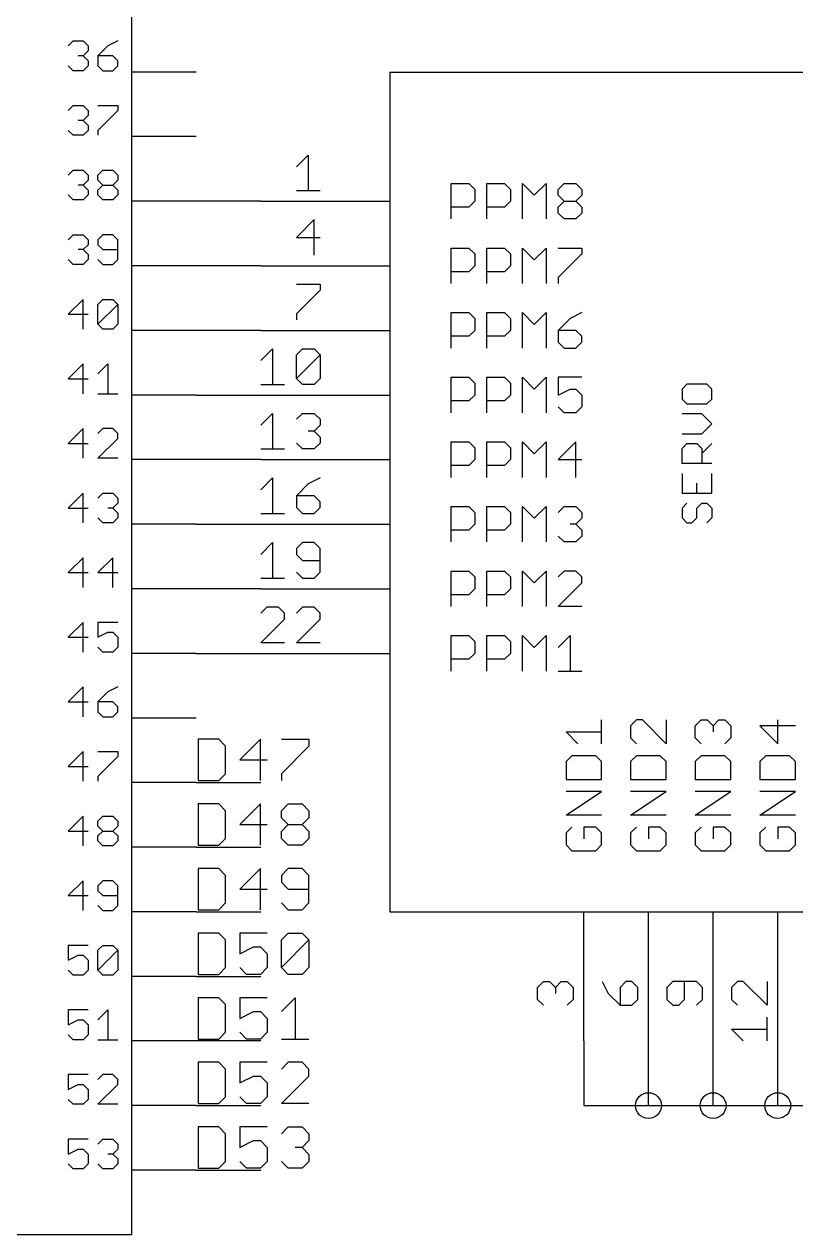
# Model space of a CAD drawing. Extents: x -22 to 134, y -4 to 205.
# Drawn here: x 61.82 to 92.15, y 0 to 47.6 of the extents above; entities that cross this region are included whole.
import ezdxf

# ---------------------------------------------------------------- set-up
doc = ezdxf.new("R2010")
doc.units = 0
for name, color, linetype in [('91', 82, 'CONTINUOUS'), ('94', 22, 'CONTINUOUS'), ('95', 253, 'CONTINUOUS')]:
    doc.layers.add(name, color=color, linetype=linetype)

msp = doc.modelspace()

# ---------------------------------------------------------------- linework, layer by layer
at = {"layer": '91'}
for p, q in [((71.12, 40.64), (68.58, 40.64)), ((71.12, 38.1), (68.58, 38.1)), ((71.12, 35.56), (68.58, 35.56)), ((68.58, 33.02), (71.12, 33.02)), ((71.12, 30.48), (68.58, 30.48)), ((68.58, 27.94), (71.12, 27.94)), ((71.12, 25.4), (68.58, 25.4)), ((68.58, 22.86), (71.12, 22.86)), ((68.58, 17.78), (71.12, 17.78)), ((68.58, 15.24), (71.12, 15.24)), ((68.58, 12.7), (71.12, 12.7)), ((68.58, 10.16), (71.12, 10.16)), ((71.12, 7.62), (68.58, 7.62)), ((83.82, 7.62), (83.82, 5.08)), ((86.36, 5.08), (86.36, 7.62)), ((88.9, 5.08), (88.9, 7.62)), ((91.44, 5.08), (91.44, 7.62)), ((68.58, 5.08), (71.12, 5.08)), ((83.82, 5.08), (86.36, 5.08)), ((86.36, 5.08), (88.9, 5.08)), ((88.9, 5.08), (91.44, 5.08)), ((91.44, 5.08), (93.98, 5.08)), ((68.58, 2.54), (71.12, 2.54))]:
    msp.add_line(p, q, dxfattribs=at)
for centre in [(86.36, 5.08), (88.9, 5.08), (91.44, 5.08)]:
    msp.add_circle(centre, 0.508, dxfattribs=at)
at = {"layer": '94'}
for p, q in [((66.04, 83.82), (66.04, 0)), ((63.5508, 46.7453), (63.7457, 46.9402)), ((63.7457, 46.9402), (64.1355, 46.9402)), ((64.1355, 46.9402), (64.3304, 46.7453)), ((64.3304, 46.7453), (64.3304, 46.5504)), ((65.11, 46.7453), (64.7202, 46.3555)), ((65.4998, 46.9402), (65.11, 46.7453)), ((64.1355, 46.3555), (63.9406, 46.3555)), ((64.3304, 46.5504), (64.1355, 46.3555)), ((64.1355, 46.3555), (64.3304, 46.1606)), ((64.7202, 46.3555), (64.7202, 45.9657)), ((65.3049, 46.3555), (64.7202, 46.3555)), ((65.4998, 46.1606), (65.3049, 46.3555)), ((63.7457, 45.7708), (63.5508, 45.9657)), ((64.1355, 45.7708), (63.7457, 45.7708)), ((64.3304, 45.9657), (64.1355, 45.7708)), ((64.3304, 46.1606), (64.3304, 45.9657)), ((64.7202, 45.9657), (64.9151, 45.7708)), ((64.9151, 45.7708), (65.3049, 45.7708)), ((65.3049, 45.7708), (65.4998, 45.9657)), ((65.4998, 45.9657), (65.4998, 46.1606)), ((68.58, 45.72), (66.04, 45.72)), ((76.2, 45.72), (76.2, 12.7)), ((76.2, 45.72), (106.68, 45.72)), ((63.5508, 44.2053), (63.7457, 44.4002)), ((63.7457, 44.4002), (64.1355, 44.4002)), ((64.1355, 44.4002), (64.3304, 44.2053)), ((64.7202, 44.4002), (65.4998, 44.4002)), ((65.4998, 44.4002), (65.4998, 44.2053)), ((64.1355, 43.8155), (63.9406, 43.8155)), ((64.3304, 44.0104), (64.1355, 43.8155)), ((64.1355, 43.8155), (64.3304, 43.6206)), ((64.3304, 44.2053), (64.3304, 44.0104)), ((65.4998, 44.2053), (64.7202, 43.4257)), ((63.7457, 43.2308), (63.5508, 43.4257)), ((64.3304, 43.4257), (64.1355, 43.2308)), ((64.3304, 43.6206), (64.3304, 43.4257)), ((64.7202, 43.4257), (64.7202, 43.2308)), ((64.1355, 43.2308), (63.7457, 43.2308)), ((68.58, 43.18), (66.04, 43.18)), ((63.5508, 41.6653), (63.7457, 41.8602)), ((63.7457, 41.8602), (64.1355, 41.8602)), ((64.1355, 41.8602), (64.3304, 41.6653)), ((64.3304, 41.4704), (64.1355, 41.2755)), ((64.3304, 41.6653), (64.3304, 41.4704)), ((64.7202, 41.6653), (64.9151, 41.8602)), ((64.7202, 41.4704), (64.7202, 41.6653)), ((64.9151, 41.2755), (64.7202, 41.4704)), ((64.9151, 41.8602), (65.3049, 41.8602)), ((65.3049, 41.8602), (65.4998, 41.6653)), ((65.4998, 41.4704), (65.3049, 41.2755)), ((65.4998, 41.6653), (65.4998, 41.4704)), ((64.1355, 41.2755), (63.9406, 41.2755)), ((64.1355, 41.2755), (64.3304, 41.0806)), ((64.3304, 41.0806), (64.3304, 40.8857)), ((64.7202, 41.0806), (64.9151, 41.2755)), ((64.7202, 40.8857), (64.7202, 41.0806)), ((64.9151, 41.2755), (65.3049, 41.2755)), ((65.3049, 41.2755), (65.4998, 41.0806)), ((65.4998, 41.0806), (65.4998, 40.8857)), ((63.7457, 40.6908), (63.5508, 40.8857)), ((64.1355, 40.6908), (63.7457, 40.6908)), ((64.3304, 40.8857), (64.1355, 40.6908)), ((64.9151, 40.6908), (64.7202, 40.8857)), ((65.3049, 40.6908), (64.9151, 40.6908)), ((65.4998, 40.8857), (65.3049, 40.6908)), ((68.58, 40.64), (66.04, 40.64)), ((71.12, 40.64), (76.2, 40.64)), ((63.5508, 39.1253), (63.7457, 39.3202)), ((63.7457, 39.3202), (64.1355, 39.3202)), ((64.1355, 39.3202), (64.3304, 39.1253)), ((64.3304, 39.1253), (64.3304, 38.9304)), ((64.9151, 39.3202), (64.7202, 39.1253)), ((64.7202, 39.1253), (64.7202, 38.9304)), ((65.3049, 39.3202), (64.9151, 39.3202)), ((65.4998, 39.1253), (65.3049, 39.3202)), ((65.4998, 38.3457), (65.4998, 39.1253)), ((64.1355, 38.7355), (63.9406, 38.7355)), ((64.3304, 38.9304), (64.1355, 38.7355)), ((64.1355, 38.7355), (64.3304, 38.5406)), ((64.7202, 38.9304), (64.9151, 38.7355)), ((64.9151, 38.7355), (65.4998, 38.7355)), ((63.7457, 38.1508), (63.5508, 38.3457)), ((64.1355, 38.1508), (63.7457, 38.1508)), ((64.3304, 38.3457), (64.1355, 38.1508)), ((64.3304, 38.5406), (64.3304, 38.3457)), ((64.7202, 38.3457), (64.9151, 38.1508)), ((64.9151, 38.1508), (65.3049, 38.1508)), ((65.3049, 38.1508), (65.4998, 38.3457)), ((68.58, 38.1), (66.04, 38.1)), ((71.12, 38.1), (76.2, 38.1)), ((64.1355, 36.7802), (63.5508, 36.1955)), ((64.1355, 35.6108), (64.1355, 36.7802)), ((64.7202, 36.5853), (64.9151, 36.7802)), ((64.9151, 36.7802), (65.3049, 36.7802)), ((65.3049, 36.7802), (65.4998, 36.5853)), ((63.5508, 36.1955), (64.3304, 36.1955)), ((64.7202, 35.8057), (64.7202, 36.5853)), ((64.7202, 35.8057), (65.4998, 36.5853)), ((65.4998, 36.5853), (65.4998, 35.8057)), ((64.9151, 35.6108), (64.7202, 35.8057)), ((65.4998, 35.8057), (65.3049, 35.6108)), ((65.3049, 35.6108), (64.9151, 35.6108)), ((68.58, 35.56), (66.04, 35.56)), ((71.12, 35.56), (76.2, 35.56)), ((64.1355, 34.2402), (63.5508, 33.6555)), ((64.1355, 33.0708), (64.1355, 34.2402)), ((64.7202, 33.8504), (65.11, 34.2402)), ((65.11, 34.2402), (65.11, 33.0708)), ((63.5508, 33.6555), (64.3304, 33.6555)), ((87.8747, 33.448), (87.6798, 33.2531)), ((88.6543, 33.448), (87.8747, 33.448)), ((88.8492, 33.2531), (88.6543, 33.448)), ((64.7202, 33.0708), (65.4998, 33.0708)), ((68.58, 33.02), (66.04, 33.02)), ((71.12, 33.02), (76.2, 33.02)), ((87.6798, 33.2531), (87.6798, 32.8633)), ((87.6798, 32.8633), (87.8747, 32.6684)), ((88.6543, 32.6684), (88.8492, 32.8633)), ((88.8492, 32.8633), (88.8492, 33.2531)), ((87.8747, 32.6684), (88.6543, 32.6684)), ((88.4594, 32.2786), (87.6798, 32.2786)), ((88.8492, 31.8888), (88.4594, 32.2786)), ((64.1355, 31.7002), (63.5508, 31.1155)), ((64.1355, 30.5308), (64.1355, 31.7002)), ((64.9151, 31.7002), (64.7202, 31.5053)), ((65.3049, 31.7002), (64.9151, 31.7002)), ((65.4998, 31.5053), (65.3049, 31.7002)), ((65.4998, 31.3104), (65.4998, 31.5053)), ((87.6798, 31.499), (88.4594, 31.499)), ((88.4594, 31.499), (88.8492, 31.8888)), ((63.5508, 31.1155), (64.3304, 31.1155)), ((64.7202, 30.5308), (65.4998, 31.3104)), ((87.6798, 30.9143), (87.8747, 31.1092)), ((87.8747, 31.1092), (88.2645, 31.1092)), ((88.2645, 31.1092), (88.4594, 30.9143)), ((88.4594, 30.7194), (88.8492, 31.1092)), ((65.4998, 30.5308), (64.7202, 30.5308)), ((68.58, 30.48), (66.04, 30.48)), ((71.12, 30.48), (76.2, 30.48)), ((87.6798, 30.3296), (87.6798, 30.9143)), ((88.4594, 30.9143), (88.4594, 30.3296)), ((88.8492, 30.3296), (87.6798, 30.3296)), ((87.6798, 29.9398), (87.6798, 29.1602)), ((88.2645, 29.1602), (88.2645, 29.55)), ((88.8492, 29.1602), (88.8492, 29.9398)), ((64.1355, 29.1602), (63.5508, 28.5755)), ((64.1355, 27.9908), (64.1355, 29.1602)), ((64.7202, 28.9653), (64.9151, 29.1602)), ((64.9151, 29.1602), (65.3049, 29.1602)), ((65.3049, 29.1602), (65.4998, 28.9653)), ((87.6798, 29.1602), (88.8492, 29.1602)), ((63.5508, 28.5755), (64.3304, 28.5755)), ((65.3049, 28.5755), (65.11, 28.5755)), ((65.4998, 28.7704), (65.3049, 28.5755)), ((65.3049, 28.5755), (65.4998, 28.3806)), ((65.4998, 28.9653), (65.4998, 28.7704)), ((87.8747, 28.7704), (87.6798, 28.5755)), ((87.6798, 28.5755), (87.6798, 28.1857)), ((88.2645, 28.5755), (88.4594, 28.7704)), ((88.2645, 28.1857), (88.2645, 28.5755)), ((88.4594, 28.7704), (88.6543, 28.7704)), ((88.6543, 28.7704), (88.8492, 28.5755)), ((88.8492, 28.5755), (88.8492, 28.1857)), ((64.9151, 27.9908), (64.7202, 28.1857)), ((65.4998, 28.1857), (65.3049, 27.9908)), ((65.4998, 28.3806), (65.4998, 28.1857)), ((87.6798, 28.1857), (87.8747, 27.9908)), ((88.0696, 27.9908), (88.2645, 28.1857)), ((88.8492, 28.1857), (88.6543, 27.9908)), ((65.3049, 27.9908), (64.9151, 27.9908)), ((68.58, 27.94), (66.04, 27.94)), ((71.12, 27.94), (76.2, 27.94)), ((87.8747, 27.9908), (88.0696, 27.9908)), ((64.1355, 26.6202), (63.5508, 26.0355)), ((64.1355, 25.4508), (64.1355, 26.6202)), ((65.3049, 26.6202), (64.7202, 26.0355)), ((65.3049, 25.4508), (65.3049, 26.6202)), ((63.5508, 26.0355), (64.3304, 26.0355)), ((64.7202, 26.0355), (65.4998, 26.0355)), ((68.58, 25.4), (66.04, 25.4)), ((71.12, 25.4), (76.2, 25.4)), ((64.1355, 24.0802), (63.5508, 23.4955)), ((64.1355, 22.9108), (64.1355, 24.0802)), ((65.4998, 24.0802), (64.7202, 24.0802)), ((64.7202, 24.0802), (64.7202, 23.4955)), ((63.5508, 23.4955), (64.3304, 23.4955)), ((64.7202, 23.4955), (65.11, 23.6904)), ((65.11, 23.6904), (65.3049, 23.6904)), ((65.3049, 23.6904), (65.4998, 23.4955)), ((65.4998, 23.4955), (65.4998, 23.1057)), ((64.9151, 22.9108), (64.7202, 23.1057)), ((65.3049, 22.9108), (64.9151, 22.9108)), ((65.4998, 23.1057), (65.3049, 22.9108)), ((68.58, 22.86), (66.04, 22.86)), ((71.12, 22.86), (76.2, 22.86)), ((64.1355, 21.5402), (63.5508, 20.9555)), ((64.1355, 20.3708), (64.1355, 21.5402)), ((65.4998, 21.5402), (65.11, 21.3453)), ((63.5508, 20.9555), (64.3304, 20.9555)), ((65.11, 21.3453), (64.7202, 20.9555)), ((64.7202, 20.9555), (64.7202, 20.5657)), ((65.3049, 20.9555), (64.7202, 20.9555)), ((65.4998, 20.7606), (65.3049, 20.9555)), ((64.7202, 20.5657), (64.9151, 20.3708)), ((65.3049, 20.3708), (65.4998, 20.5657)), ((65.4998, 20.5657), (65.4998, 20.7606)), ((64.9151, 20.3708), (65.3049, 20.3708)), ((68.58, 20.32), (66.04, 20.32)), ((64.1355, 19.0002), (63.5508, 18.4155)), ((64.1355, 17.8308), (64.1355, 19.0002)), ((64.7202, 19.0002), (65.4998, 19.0002)), ((65.4998, 18.8053), (64.7202, 18.0257)), ((65.4998, 19.0002), (65.4998, 18.8053)), ((63.5508, 18.4155), (64.3304, 18.4155)), ((64.7202, 18.0257), (64.7202, 17.8308)), ((68.58, 17.78), (66.04, 17.78)), ((64.1355, 16.4602), (63.5508, 15.8755)), ((64.1355, 15.2908), (64.1355, 16.4602)), ((64.7202, 16.2653), (64.9151, 16.4602)), ((64.7202, 16.0704), (64.7202, 16.2653)), ((64.9151, 16.4602), (65.3049, 16.4602)), ((65.3049, 16.4602), (65.4998, 16.2653)), ((65.4998, 16.2653), (65.4998, 16.0704)), ((63.5508, 15.8755), (64.3304, 15.8755)), ((64.9151, 15.8755), (64.7202, 16.0704)), ((64.7202, 15.6806), (64.9151, 15.8755)), ((64.9151, 15.8755), (65.3049, 15.8755)), ((65.4998, 16.0704), (65.3049, 15.8755)), ((65.3049, 15.8755), (65.4998, 15.6806)), ((64.7202, 15.4857), (64.7202, 15.6806)), ((64.9151, 15.2908), (64.7202, 15.4857)), ((65.3049, 15.2908), (64.9151, 15.2908)), ((65.4998, 15.4857), (65.3049, 15.2908)), ((65.4998, 15.6806), (65.4998, 15.4857)), ((68.58, 15.24), (66.04, 15.24)), ((64.1355, 13.9202), (63.5508, 13.3355)), ((64.1355, 12.7508), (64.1355, 13.9202)), ((64.9151, 13.9202), (64.7202, 13.7253)), ((65.3049, 13.9202), (64.9151, 13.9202)), ((65.4998, 13.7253), (65.3049, 13.9202)), ((63.5508, 13.3355), (64.3304, 13.3355)), ((64.7202, 13.7253), (64.7202, 13.5304)), ((64.7202, 13.5304), (64.9151, 13.3355)), ((64.9151, 13.3355), (65.4998, 13.3355)), ((65.4998, 12.9457), (65.4998, 13.7253)), ((64.7202, 12.9457), (64.9151, 12.7508)), ((65.3049, 12.7508), (65.4998, 12.9457)), ((64.9151, 12.7508), (65.3049, 12.7508)), ((68.58, 12.7), (66.04, 12.7)), ((76.2, 12.7), (106.68, 12.7)), ((83.82, 7.62), (83.82, 12.7)), ((86.36, 7.62), (86.36, 12.7)), ((88.9, 7.62), (88.9, 12.7)), ((91.44, 7.62), (91.44, 12.7)), ((64.3304, 11.3802), (63.5508, 11.3802)), ((63.5508, 11.3802), (63.5508, 10.7955)), ((63.5508, 10.7955), (63.9406, 10.9904)), ((63.9406, 10.9904), (64.1355, 10.9904)), ((64.1355, 10.9904), (64.3304, 10.7955)), ((64.7202, 11.1853), (64.9151, 11.3802)), ((64.7202, 10.4057), (64.7202, 11.1853)), ((64.7202, 10.4057), (65.4998, 11.1853)), ((64.9151, 11.3802), (65.3049, 11.3802)), ((65.3049, 11.3802), (65.4998, 11.1853)), ((65.4998, 11.1853), (65.4998, 10.4057)), ((64.3304, 10.7955), (64.3304, 10.4057)), ((63.7457, 10.2108), (63.5508, 10.4057)), ((64.1355, 10.2108), (63.7457, 10.2108)), ((64.3304, 10.4057), (64.1355, 10.2108)), ((64.9151, 10.2108), (64.7202, 10.4057)), ((65.3049, 10.2108), (64.9151, 10.2108)), ((65.4998, 10.4057), (65.3049, 10.2108)), ((68.58, 10.16), (66.04, 10.16)), ((64.3304, 8.8402), (63.5508, 8.8402)), ((63.5508, 8.8402), (63.5508, 8.2555)), ((64.7202, 8.4504), (65.11, 8.8402)), ((65.11, 8.8402), (65.11, 7.6708)), ((63.5508, 8.2555), (63.9406, 8.4504)), ((63.9406, 8.4504), (64.1355, 8.4504)), ((64.1355, 8.4504), (64.3304, 8.2555)), ((64.3304, 8.2555), (64.3304, 7.8657)), ((63.7457, 7.6708), (63.5508, 7.8657)), ((64.1355, 7.6708), (63.7457, 7.6708)), ((64.3304, 7.8657), (64.1355, 7.6708)), ((64.7202, 7.6708), (65.4998, 7.6708)), ((68.58, 7.62), (66.04, 7.62)), ((64.3304, 6.3002), (63.5508, 6.3002)), ((63.5508, 6.3002), (63.5508, 5.7155)), ((64.9151, 6.3002), (64.7202, 6.1053)), ((65.3049, 6.3002), (64.9151, 6.3002)), ((65.4998, 6.1053), (65.3049, 6.3002)), ((63.5508, 5.7155), (63.9406, 5.9104)), ((63.9406, 5.9104), (64.1355, 5.9104)), ((64.1355, 5.9104), (64.3304, 5.7155)), ((64.3304, 5.7155), (64.3304, 5.3257)), ((64.7202, 5.1308), (65.4998, 5.9104)), ((65.4998, 5.9104), (65.4998, 6.1053)), ((63.7457, 5.1308), (63.5508, 5.3257)), ((64.3304, 5.3257), (64.1355, 5.1308)), ((64.1355, 5.1308), (63.7457, 5.1308)), ((65.4998, 5.1308), (64.7202, 5.1308)), ((68.58, 5.08), (66.04, 5.08)), ((64.3304, 3.7602), (63.5508, 3.7602)), ((63.5508, 3.7602), (63.5508, 3.1755)), ((63.5508, 3.1755), (63.9406, 3.3704)), ((63.9406, 3.3704), (64.1355, 3.3704)), ((64.1355, 3.3704), (64.3304, 3.1755)), ((64.7202, 3.5653), (64.9151, 3.7602)), ((64.9151, 3.7602), (65.3049, 3.7602)), ((65.3049, 3.7602), (65.4998, 3.5653)), ((65.4998, 3.3704), (65.3049, 3.1755)), ((65.4998, 3.5653), (65.4998, 3.3704)), ((64.3304, 3.1755), (64.3304, 2.7857)), ((65.3049, 3.1755), (65.11, 3.1755)), ((65.3049, 3.1755), (65.4998, 2.9806)), ((65.4998, 2.9806), (65.4998, 2.7857)), ((63.7457, 2.5908), (63.5508, 2.7857)), ((64.1355, 2.5908), (63.7457, 2.5908)), ((64.3304, 2.7857), (64.1355, 2.5908)), ((64.9151, 2.5908), (64.7202, 2.7857)), ((65.3049, 2.5908), (64.9151, 2.5908)), ((65.4998, 2.7857), (65.3049, 2.5908)), ((68.58, 2.54), (66.04, 2.54)), ((66.04, 0), (0, 0))]:
    msp.add_line(p, q, dxfattribs=at)
at = {"layer": '95'}
for p, q in [((72.5234, 41.9912), (72.9895, 42.4573)), ((72.9895, 42.4573), (72.9895, 41.0591)), ((72.5234, 41.0591), (73.4556, 41.0591)), ((78.6003, 39.9415), (78.6003, 41.3397)), ((78.6003, 41.3397), (79.2994, 41.3397)), ((79.2994, 41.3397), (79.5324, 41.1067)), ((79.5324, 41.1067), (79.5324, 40.6406)), ((80.0036, 39.9415), (80.0036, 41.3397)), ((80.0036, 41.3397), (80.7027, 41.3397)), ((80.7027, 41.3397), (80.9357, 41.1067)), ((80.9357, 41.1067), (80.9357, 40.6406)), ((81.4069, 39.9415), (81.4069, 41.3397)), ((81.4069, 41.3397), (81.8729, 40.8736)), ((81.8729, 40.8736), (82.339, 41.3397)), ((82.339, 41.3397), (82.339, 39.9415)), ((82.8101, 41.1067), (83.0432, 41.3397)), ((82.8101, 40.8736), (82.8101, 41.1067)), ((83.0432, 41.3397), (83.5092, 41.3397)), ((83.5092, 41.3397), (83.7423, 41.1067)), ((83.7423, 41.1067), (83.7423, 40.8736)), ((79.5324, 40.6406), (79.2994, 40.4076)), ((80.9357, 40.6406), (80.7027, 40.4076)), ((83.0432, 40.6406), (82.8101, 40.8736)), ((82.8101, 40.4076), (83.0432, 40.6406)), ((83.0432, 40.6406), (83.5092, 40.6406)), ((83.7423, 40.8736), (83.5092, 40.6406)), ((83.5092, 40.6406), (83.7423, 40.4076)), ((79.2994, 40.4076), (78.6003, 40.4076)), ((80.7027, 40.4076), (80.0036, 40.4076)), ((82.8101, 40.1745), (82.8101, 40.4076)), ((83.0432, 39.9415), (82.8101, 40.1745)), ((83.7423, 40.1745), (83.5092, 39.9415)), ((83.7423, 40.4076), (83.7423, 40.1745)), ((73.2225, 39.9173), (72.5234, 39.2182)), ((73.2225, 38.5191), (73.2225, 39.9173)), ((83.5092, 39.9415), (83.0432, 39.9415)), ((72.5234, 39.2182), (73.4556, 39.2182)), ((78.6003, 37.4015), (78.6003, 38.7997)), ((78.6003, 38.7997), (79.2994, 38.7997)), ((79.2994, 38.7997), (79.5324, 38.5667)), ((79.5324, 38.5667), (79.5324, 38.1006)), ((80.0036, 37.4015), (80.0036, 38.7997)), ((80.0036, 38.7997), (80.7027, 38.7997)), ((80.7027, 38.7997), (80.9357, 38.5667)), ((80.9357, 38.5667), (80.9357, 38.1006)), ((81.4069, 37.4015), (81.4069, 38.7997)), ((81.4069, 38.7997), (81.8729, 38.3336)), ((81.8729, 38.3336), (82.339, 38.7997)), ((82.339, 38.7997), (82.339, 37.4015)), ((82.8101, 38.7997), (83.7423, 38.7997)), ((83.7423, 38.5667), (82.8101, 37.6345)), ((83.7423, 38.7997), (83.7423, 38.5667)), ((79.5324, 38.1006), (79.2994, 37.8676)), ((80.9357, 38.1006), (80.7027, 37.8676)), ((79.2994, 37.8676), (78.6003, 37.8676)), ((80.7027, 37.8676), (80.0036, 37.8676)), ((82.8101, 37.6345), (82.8101, 37.4015)), ((72.5234, 37.3773), (73.4556, 37.3773)), ((73.4556, 37.1443), (72.5234, 36.2121)), ((73.4556, 37.3773), (73.4556, 37.1443)), ((72.5234, 36.2121), (72.5234, 35.9791)), ((78.6003, 34.8615), (78.6003, 36.2597)), ((78.6003, 36.2597), (79.2994, 36.2597)), ((79.2994, 36.2597), (79.5324, 36.0267)), ((80.0036, 34.8615), (80.0036, 36.2597)), ((80.0036, 36.2597), (80.7027, 36.2597)), ((80.7027, 36.2597), (80.9357, 36.0267)), ((81.4069, 34.8615), (81.4069, 36.2597)), ((81.4069, 36.2597), (81.8729, 35.7936)), ((81.8729, 35.7936), (82.339, 36.2597)), ((82.339, 36.2597), (82.339, 34.8615)), ((83.7423, 36.2597), (83.2762, 36.0267)), ((79.5324, 36.0267), (79.5324, 35.5606)), ((80.9357, 36.0267), (80.9357, 35.5606)), ((83.2762, 36.0267), (82.8101, 35.5606)), ((79.2994, 35.3276), (78.6003, 35.3276)), ((79.5324, 35.5606), (79.2994, 35.3276)), ((80.7027, 35.3276), (80.0036, 35.3276)), ((80.9357, 35.5606), (80.7027, 35.3276)), ((82.8101, 35.5606), (82.8101, 35.0945)), ((83.5092, 35.5606), (82.8101, 35.5606)), ((83.7423, 35.3276), (83.5092, 35.5606)), ((83.7423, 35.0945), (83.7423, 35.3276)), ((71.1201, 34.3712), (71.5862, 34.8373)), ((71.5862, 34.8373), (71.5862, 33.4391)), ((72.5234, 34.6043), (72.7565, 34.8373)), ((72.7565, 34.8373), (73.2225, 34.8373)), ((73.2225, 34.8373), (73.4556, 34.6043)), ((82.8101, 35.0945), (83.0432, 34.8615)), ((83.0432, 34.8615), (83.5092, 34.8615)), ((83.5092, 34.8615), (83.7423, 35.0945)), ((72.5234, 33.6721), (72.5234, 34.6043)), ((72.5234, 33.6721), (73.4556, 34.6043)), ((73.4556, 34.6043), (73.4556, 33.6721)), ((71.1201, 33.4391), (72.0523, 33.4391)), ((72.7565, 33.4391), (72.5234, 33.6721)), ((73.2225, 33.4391), (72.7565, 33.4391)), ((73.4556, 33.6721), (73.2225, 33.4391)), ((78.6003, 32.3215), (78.6003, 33.7197)), ((78.6003, 33.7197), (79.2994, 33.7197)), ((79.2994, 33.7197), (79.5324, 33.4867)), ((79.5324, 33.4867), (79.5324, 33.0206)), ((80.0036, 32.3215), (80.0036, 33.7197)), ((80.0036, 33.7197), (80.7027, 33.7197)), ((80.7027, 33.7197), (80.9357, 33.4867)), ((80.9357, 33.4867), (80.9357, 33.0206)), ((81.4069, 32.3215), (81.4069, 33.7197)), ((81.4069, 33.7197), (81.8729, 33.2536)), ((81.8729, 33.2536), (82.339, 33.7197)), ((82.339, 33.7197), (82.339, 32.3215)), ((83.7423, 33.7197), (82.8101, 33.7197)), ((82.8101, 33.7197), (82.8101, 33.0206)), ((79.5324, 33.0206), (79.2994, 32.7876)), ((80.9357, 33.0206), (80.7027, 32.7876)), ((82.8101, 33.0206), (83.2762, 33.2536)), ((83.2762, 33.2536), (83.5092, 33.2536)), ((83.5092, 33.2536), (83.7423, 33.0206)), ((83.7423, 33.0206), (83.7423, 32.5545)), ((79.2994, 32.7876), (78.6003, 32.7876)), ((80.7027, 32.7876), (80.0036, 32.7876)), ((83.0432, 32.3215), (82.8101, 32.5545)), ((83.7423, 32.5545), (83.5092, 32.3215)), ((71.1201, 31.8312), (71.5862, 32.2973)), ((71.5862, 32.2973), (71.5862, 30.8991)), ((72.5234, 32.0643), (72.7565, 32.2973)), ((72.7565, 32.2973), (73.2225, 32.2973)), ((73.2225, 32.2973), (73.4556, 32.0643)), ((73.4556, 32.0643), (73.4556, 31.8312)), ((83.5092, 32.3215), (83.0432, 32.3215)), ((73.2225, 31.5982), (72.9895, 31.5982)), ((73.4556, 31.8312), (73.2225, 31.5982)), ((73.2225, 31.5982), (73.4556, 31.3652)), ((72.7565, 30.8991), (72.5234, 31.1321)), ((73.4556, 31.1321), (73.2225, 30.8991)), ((73.4556, 31.3652), (73.4556, 31.1321)), ((78.6003, 29.7815), (78.6003, 31.1797)), ((78.6003, 31.1797), (79.2994, 31.1797)), ((79.2994, 31.1797), (79.5324, 30.9467)), ((79.5324, 30.9467), (79.5324, 30.4806)), ((80.0036, 29.7815), (80.0036, 31.1797)), ((80.0036, 31.1797), (80.7027, 31.1797)), ((80.7027, 31.1797), (80.9357, 30.9467)), ((80.9357, 30.9467), (80.9357, 30.4806)), ((81.4069, 29.7815), (81.4069, 31.1797)), ((81.4069, 31.1797), (81.8729, 30.7136)), ((81.8729, 30.7136), (82.339, 31.1797)), ((82.339, 31.1797), (82.339, 29.7815)), ((83.5092, 31.1797), (82.8101, 30.4806)), ((83.5092, 29.7815), (83.5092, 31.1797)), ((71.1201, 30.8991), (72.0523, 30.8991)), ((73.2225, 30.8991), (72.7565, 30.8991)), ((79.5324, 30.4806), (79.2994, 30.2476)), ((80.9357, 30.4806), (80.7027, 30.2476)), ((82.8101, 30.4806), (83.7423, 30.4806)), ((79.2994, 30.2476), (78.6003, 30.2476)), ((80.7027, 30.2476), (80.0036, 30.2476)), ((71.1201, 29.2912), (71.5862, 29.7573)), ((71.5862, 29.7573), (71.5862, 28.3591)), ((72.9895, 29.5243), (72.5234, 29.0582)), ((73.4556, 29.7573), (72.9895, 29.5243)), ((72.5234, 29.0582), (72.5234, 28.5921)), ((73.2225, 29.0582), (72.5234, 29.0582)), ((73.4556, 28.8252), (73.2225, 29.0582)), ((72.5234, 28.5921), (72.7565, 28.3591)), ((73.2225, 28.3591), (73.4556, 28.5921)), ((73.4556, 28.5921), (73.4556, 28.8252)), ((78.6003, 27.2415), (78.6003, 28.6397)), ((78.6003, 28.6397), (79.2994, 28.6397)), ((79.2994, 28.6397), (79.5324, 28.4067)), ((80.0036, 27.2415), (80.0036, 28.6397)), ((80.0036, 28.6397), (80.7027, 28.6397)), ((80.7027, 28.6397), (80.9357, 28.4067)), ((81.4069, 27.2415), (81.4069, 28.6397)), ((81.4069, 28.6397), (81.8729, 28.1736)), ((81.8729, 28.1736), (82.339, 28.6397)), ((82.339, 28.6397), (82.339, 27.2415)), ((82.8101, 28.4067), (83.0432, 28.6397)), ((83.0432, 28.6397), (83.5092, 28.6397)), ((83.5092, 28.6397), (83.7423, 28.4067)), ((71.1201, 28.3591), (72.0523, 28.3591)), ((72.7565, 28.3591), (73.2225, 28.3591)), ((79.5324, 28.4067), (79.5324, 27.9406)), ((80.9357, 28.4067), (80.9357, 27.9406)), ((83.7423, 28.1736), (83.5092, 27.9406)), ((83.7423, 28.4067), (83.7423, 28.1736)), ((79.2994, 27.7076), (78.6003, 27.7076)), ((79.5324, 27.9406), (79.2994, 27.7076)), ((80.7027, 27.7076), (80.0036, 27.7076)), ((80.9357, 27.9406), (80.7027, 27.7076)), ((83.5092, 27.9406), (83.2762, 27.9406)), ((83.5092, 27.9406), (83.7423, 27.7076)), ((83.7423, 27.7076), (83.7423, 27.4745)), ((71.1201, 26.7512), (71.5862, 27.2173)), ((71.5862, 27.2173), (71.5862, 25.8191)), ((72.7565, 27.2173), (72.5234, 26.9843)), ((73.2225, 27.2173), (72.7565, 27.2173)), ((73.4556, 26.9843), (73.2225, 27.2173)), ((83.0432, 27.2415), (82.8101, 27.4745)), ((83.5092, 27.2415), (83.0432, 27.2415)), ((83.7423, 27.4745), (83.5092, 27.2415)), ((72.5234, 26.9843), (72.5234, 26.7512)), ((72.5234, 26.7512), (72.7565, 26.5182)), ((73.4556, 26.0521), (73.4556, 26.9843)), ((72.7565, 26.5182), (73.4556, 26.5182)), ((71.1201, 25.8191), (72.0523, 25.8191)), ((72.5234, 26.0521), (72.7565, 25.8191)), ((72.7565, 25.8191), (73.2225, 25.8191)), ((73.2225, 25.8191), (73.4556, 26.0521)), ((78.6003, 24.7015), (78.6003, 26.0997)), ((78.6003, 26.0997), (79.2994, 26.0997)), ((79.2994, 26.0997), (79.5324, 25.8667)), ((79.5324, 25.8667), (79.5324, 25.4006)), ((80.0036, 24.7015), (80.0036, 26.0997)), ((80.0036, 26.0997), (80.7027, 26.0997)), ((80.7027, 26.0997), (80.9357, 25.8667)), ((80.9357, 25.8667), (80.9357, 25.4006)), ((81.4069, 24.7015), (81.4069, 26.0997)), ((81.4069, 26.0997), (81.8729, 25.6336)), ((81.8729, 25.6336), (82.339, 26.0997)), ((82.339, 26.0997), (82.339, 24.7015)), ((83.0432, 26.0997), (82.8101, 25.8667)), ((83.5092, 26.0997), (83.0432, 26.0997)), ((83.7423, 25.8667), (83.5092, 26.0997)), ((83.7423, 25.6336), (83.7423, 25.8667)), ((79.5324, 25.4006), (79.2994, 25.1676)), ((80.9357, 25.4006), (80.7027, 25.1676)), ((82.8101, 24.7015), (83.7423, 25.6336)), ((79.2994, 25.1676), (78.6003, 25.1676)), ((80.7027, 25.1676), (80.0036, 25.1676)), ((71.3532, 24.6773), (71.1201, 24.4443)), ((71.8192, 24.6773), (71.3532, 24.6773)), ((72.0523, 24.4443), (71.8192, 24.6773)), ((72.0523, 24.2112), (72.0523, 24.4443)), ((72.7565, 24.6773), (72.5234, 24.4443)), ((73.2225, 24.6773), (72.7565, 24.6773)), ((73.4556, 24.4443), (73.2225, 24.6773)), ((73.4556, 24.2112), (73.4556, 24.4443)), ((83.7423, 24.7015), (82.8101, 24.7015)), ((71.1201, 23.2791), (72.0523, 24.2112)), ((72.5234, 23.2791), (73.4556, 24.2112)), ((78.6003, 22.1615), (78.6003, 23.5597)), ((78.6003, 23.5597), (79.2994, 23.5597)), ((79.2994, 23.5597), (79.5324, 23.3267)), ((79.5324, 23.3267), (79.5324, 22.8606)), ((80.0036, 22.1615), (80.0036, 23.5597)), ((80.0036, 23.5597), (80.7027, 23.5597)), ((80.7027, 23.5597), (80.9357, 23.3267)), ((80.9357, 23.3267), (80.9357, 22.8606)), ((81.4069, 22.1615), (81.4069, 23.5597)), ((81.4069, 23.5597), (81.8729, 23.0936)), ((81.8729, 23.0936), (82.339, 23.5597)), ((82.339, 23.5597), (82.339, 22.1615)), ((82.8101, 23.0936), (83.2762, 23.5597)), ((83.2762, 23.5597), (83.2762, 22.1615)), ((72.0523, 23.2791), (71.1201, 23.2791)), ((73.4556, 23.2791), (72.5234, 23.2791)), ((79.5324, 22.8606), (79.2994, 22.6276)), ((80.9357, 22.8606), (80.7027, 22.6276)), ((79.2994, 22.6276), (78.6003, 22.6276)), ((80.7027, 22.6276), (80.0036, 22.6276)), ((82.8101, 22.1615), (83.7423, 22.1615)), ((84.5185, 19.3101), (84.5185, 20.2423)), ((85.8933, 20.2423), (85.6603, 20.0092)), ((85.6603, 20.0092), (85.6603, 19.5432)), ((86.1264, 20.2423), (85.8933, 20.2423)), ((87.0585, 19.3101), (86.1264, 20.2423)), ((87.0585, 20.2423), (87.0585, 19.3101)), ((88.2003, 20.0092), (88.4333, 20.2423)), ((88.2003, 19.5432), (88.2003, 20.0092)), ((88.4333, 20.2423), (88.6664, 20.2423)), ((88.6664, 20.2423), (88.8994, 20.0092)), ((88.8994, 20.0092), (89.1324, 20.2423)), ((88.8994, 20.0092), (88.8994, 19.7762)), ((89.1324, 20.2423), (89.3655, 20.2423)), ((89.3655, 20.2423), (89.5985, 20.0092)), ((89.5985, 20.0092), (89.5985, 19.5432)), ((92.1385, 20.0092), (90.7403, 20.0092)), ((90.7403, 20.0092), (91.4394, 19.3101)), ((91.4394, 19.3101), (91.4394, 20.2423)), ((83.5864, 19.3101), (83.1203, 19.7762)), ((83.1203, 19.7762), (84.5185, 19.7762)), ((85.6603, 19.5432), (85.8933, 19.3101)), ((88.4333, 19.3101), (88.2003, 19.5432)), ((89.5985, 19.5432), (89.3655, 19.3101)), ((68.6562, 19.4832), (68.6562, 17.8562)), ((69.4697, 19.4832), (68.6562, 19.4832)), ((69.7409, 19.212), (69.4697, 19.4832)), ((69.7409, 18.1274), (69.7409, 19.212)), ((71.1069, 19.4832), (70.2934, 18.6697)), ((71.1069, 17.8562), (71.1069, 19.4832)), ((71.9305, 19.4832), (73.0152, 19.4832)), ((73.0152, 19.212), (71.9305, 18.1274)), ((73.0152, 19.4832), (73.0152, 19.212)), ((70.2934, 18.6697), (71.378, 18.6697)), ((83.3533, 18.839), (83.1203, 18.606)), ((83.1203, 18.606), (83.1203, 17.9069)), ((84.2855, 18.839), (83.3533, 18.839)), ((84.5185, 18.606), (84.2855, 18.839)), ((84.5185, 17.9069), (84.5185, 18.606)), ((85.8933, 18.839), (85.6603, 18.606)), ((85.6603, 18.606), (85.6603, 17.9069)), ((86.8255, 18.839), (85.8933, 18.839)), ((87.0585, 18.606), (86.8255, 18.839)), ((87.0585, 17.9069), (87.0585, 18.606)), ((88.4333, 18.839), (88.2003, 18.606)), ((88.2003, 18.606), (88.2003, 17.9069)), ((89.3655, 18.839), (88.4333, 18.839)), ((89.5985, 18.606), (89.3655, 18.839)), ((89.5985, 17.9069), (89.5985, 18.606)), ((90.9733, 18.839), (90.7403, 18.606)), ((90.7403, 18.606), (90.7403, 17.9069)), ((91.9055, 18.839), (90.9733, 18.839)), ((92.1385, 18.606), (91.9055, 18.839)), ((92.1385, 17.9069), (92.1385, 18.606)), ((69.4697, 17.8562), (69.7409, 18.1274)), ((71.9305, 18.1274), (71.9305, 17.8562)), ((68.6562, 17.8562), (69.4697, 17.8562)), ((83.1203, 17.9069), (84.5185, 17.9069)), ((85.6603, 17.9069), (87.0585, 17.9069)), ((88.2003, 17.9069), (89.5985, 17.9069)), ((90.7403, 17.9069), (92.1385, 17.9069)), ((83.1203, 16.5036), (84.5185, 17.4357)), ((84.5185, 17.4357), (83.1203, 17.4357)), ((85.6603, 16.5036), (87.0585, 17.4357)), ((87.0585, 17.4357), (85.6603, 17.4357)), ((88.2003, 16.5036), (89.5985, 17.4357)), ((89.5985, 17.4357), (88.2003, 17.4357)), ((90.7403, 16.5036), (92.1385, 17.4357)), ((92.1385, 17.4357), (90.7403, 17.4357)), ((68.6562, 16.9432), (68.6562, 15.3162)), ((69.4697, 16.9432), (68.6562, 16.9432)), ((69.7409, 16.672), (69.4697, 16.9432)), ((69.7409, 15.5874), (69.7409, 16.672)), ((71.1069, 16.9432), (70.2934, 16.1297)), ((71.1069, 15.3162), (71.1069, 16.9432)), ((71.9305, 16.672), (72.2017, 16.9432)), ((71.9305, 16.4009), (71.9305, 16.672)), ((72.2017, 16.9432), (72.744, 16.9432)), ((72.744, 16.9432), (73.0152, 16.672)), ((73.0152, 16.672), (73.0152, 16.4009)), ((72.2017, 16.1297), (71.9305, 16.4009)), ((73.0152, 16.4009), (72.744, 16.1297)), ((84.5185, 16.5036), (83.1203, 16.5036)), ((87.0585, 16.5036), (85.6603, 16.5036)), ((89.5985, 16.5036), (88.2003, 16.5036)), ((92.1385, 16.5036), (90.7403, 16.5036)), ((70.2934, 16.1297), (71.378, 16.1297)), ((71.9305, 15.8585), (72.2017, 16.1297)), ((71.9305, 15.5874), (71.9305, 15.8585)), ((72.2017, 16.1297), (72.744, 16.1297)), ((72.744, 16.1297), (73.0152, 15.8585)), ((73.0152, 15.8585), (73.0152, 15.5874)), ((83.3533, 16.0324), (83.1203, 15.7994)), ((83.1203, 15.7994), (83.1203, 15.3333)), ((84.2855, 16.0324), (83.8194, 16.0324)), ((83.8194, 16.0324), (83.8194, 15.5664)), ((84.5185, 15.7994), (84.2855, 16.0324)), ((84.5185, 15.3333), (84.5185, 15.7994)), ((85.8933, 16.0324), (85.6603, 15.7994)), ((85.6603, 15.7994), (85.6603, 15.3333)), ((86.8255, 16.0324), (86.3594, 16.0324)), ((86.3594, 16.0324), (86.3594, 15.5664)), ((87.0585, 15.7994), (86.8255, 16.0324)), ((87.0585, 15.3333), (87.0585, 15.7994)), ((88.4333, 16.0324), (88.2003, 15.7994)), ((88.2003, 15.7994), (88.2003, 15.3333)), ((89.3655, 16.0324), (88.8994, 16.0324)), ((88.8994, 16.0324), (88.8994, 15.5664)), ((89.5985, 15.7994), (89.3655, 16.0324)), ((89.5985, 15.3333), (89.5985, 15.7994)), ((90.9733, 16.0324), (90.7403, 15.7994)), ((90.7403, 15.7994), (90.7403, 15.3333)), ((91.9055, 16.0324), (91.4394, 16.0324)), ((91.4394, 16.0324), (91.4394, 15.5664)), ((92.1385, 15.7994), (91.9055, 16.0324)), ((92.1385, 15.3333), (92.1385, 15.7994)), ((68.6562, 15.3162), (69.4697, 15.3162)), ((69.4697, 15.3162), (69.7409, 15.5874)), ((72.2017, 15.3162), (71.9305, 15.5874)), ((72.744, 15.3162), (72.2017, 15.3162)), ((73.0152, 15.5874), (72.744, 15.3162)), ((83.1203, 15.3333), (83.3533, 15.1003)), ((84.2855, 15.1003), (84.5185, 15.3333)), ((85.6603, 15.3333), (85.8933, 15.1003)), ((86.8255, 15.1003), (87.0585, 15.3333)), ((88.2003, 15.3333), (88.4333, 15.1003)), ((89.3655, 15.1003), (89.5985, 15.3333)), ((90.7403, 15.3333), (90.9733, 15.1003)), ((91.9055, 15.1003), (92.1385, 15.3333)), ((83.3533, 15.1003), (84.2855, 15.1003)), ((85.8933, 15.1003), (86.8255, 15.1003)), ((88.4333, 15.1003), (89.3655, 15.1003)), ((90.9733, 15.1003), (91.9055, 15.1003)), ((68.6562, 14.4032), (68.6562, 12.7762)), ((69.4697, 14.4032), (68.6562, 14.4032)), ((69.7409, 14.132), (69.4697, 14.4032)), ((71.1069, 14.4032), (70.2934, 13.5897)), ((71.1069, 12.7762), (71.1069, 14.4032)), ((72.2017, 14.4032), (71.9305, 14.132)), ((72.744, 14.4032), (72.2017, 14.4032)), ((73.0152, 14.132), (72.744, 14.4032)), ((69.7409, 13.0474), (69.7409, 14.132)), ((71.9305, 14.132), (71.9305, 13.8609)), ((71.9305, 13.8609), (72.2017, 13.5897)), ((73.0152, 13.0474), (73.0152, 14.132)), ((70.2934, 13.5897), (71.378, 13.5897)), ((72.2017, 13.5897), (73.0152, 13.5897)), ((69.4697, 12.7762), (69.7409, 13.0474)), ((71.9305, 13.0474), (72.2017, 12.7762)), ((72.744, 12.7762), (73.0152, 13.0474)), ((68.6562, 12.7762), (69.4697, 12.7762)), ((72.2017, 12.7762), (72.744, 12.7762)), ((68.6562, 11.8632), (68.6562, 10.2362)), ((69.4697, 11.8632), (68.6562, 11.8632)), ((69.7409, 11.592), (69.4697, 11.8632)), ((69.7409, 10.5074), (69.7409, 11.592)), ((71.378, 11.8632), (70.2934, 11.8632)), ((70.2934, 11.8632), (70.2934, 11.0497)), ((71.9305, 11.592), (72.2017, 11.8632)), ((71.9305, 10.5074), (71.9305, 11.592)), ((71.9305, 10.5074), (73.0152, 11.592)), ((72.2017, 11.8632), (72.744, 11.8632)), ((72.744, 11.8632), (73.0152, 11.592)), ((73.0152, 11.592), (73.0152, 10.5074)), ((70.2934, 11.0497), (70.8357, 11.3209)), ((70.8357, 11.3209), (71.1069, 11.3209)), ((71.1069, 11.3209), (71.378, 11.0497)), ((71.378, 11.0497), (71.378, 10.5074)), ((69.4697, 10.2362), (69.7409, 10.5074)), ((70.5645, 10.2362), (70.2934, 10.5074)), ((71.378, 10.5074), (71.1069, 10.2362)), ((72.2017, 10.2362), (71.9305, 10.5074)), ((73.0152, 10.5074), (72.744, 10.2362)), ((68.6562, 10.2362), (69.4697, 10.2362)), ((71.1069, 10.2362), (70.5645, 10.2362)), ((72.744, 10.2362), (72.2017, 10.2362)), ((82.0027, 9.7225), (82.2357, 9.9556)), ((82.0027, 9.2565), (82.0027, 9.7225)), ((82.2357, 9.9556), (82.4688, 9.9556)), ((82.4688, 9.9556), (82.7018, 9.7225)), ((82.7018, 9.7225), (82.9348, 9.9556)), ((82.7018, 9.7225), (82.7018, 9.4895)), ((82.9348, 9.9556), (83.1679, 9.9556)), ((83.1679, 9.9556), (83.4009, 9.7225)), ((83.4009, 9.7225), (83.4009, 9.2565)), ((84.5427, 9.9556), (84.7757, 9.4895)), ((85.4748, 9.9556), (85.2418, 9.7225)), ((85.2418, 9.7225), (85.2418, 9.0234)), ((85.7079, 9.9556), (85.4748, 9.9556)), ((85.9409, 9.7225), (85.7079, 9.9556)), ((85.9409, 9.2565), (85.9409, 9.7225)), ((87.3157, 9.9556), (87.0827, 9.7225)), ((87.0827, 9.7225), (87.0827, 9.2565)), ((88.2479, 9.9556), (87.3157, 9.9556)), ((87.7818, 9.2565), (87.7818, 9.9556)), ((88.4809, 9.7225), (88.2479, 9.9556)), ((88.4809, 9.2565), (88.4809, 9.7225)), ((89.8557, 9.9556), (89.6227, 9.7225)), ((89.6227, 9.7225), (89.6227, 9.2565)), ((90.0888, 9.9556), (89.8557, 9.9556)), ((91.0209, 9.0234), (90.0888, 9.9556)), ((91.0209, 9.9556), (91.0209, 9.0234)), ((68.6562, 9.3232), (68.6562, 7.6962)), ((69.4697, 9.3232), (68.6562, 9.3232)), ((69.7409, 9.052), (69.4697, 9.3232)), ((69.7409, 7.9674), (69.7409, 9.052)), ((71.378, 9.3232), (70.2934, 9.3232)), ((70.2934, 9.3232), (70.2934, 8.5097)), ((71.9305, 8.7809), (72.4728, 9.3232)), ((72.4728, 9.3232), (72.4728, 7.6962)), ((82.2357, 9.0234), (82.0027, 9.2565)), ((83.4009, 9.2565), (83.1679, 9.0234)), ((84.7757, 9.4895), (85.2418, 9.0234)), ((85.7079, 9.0234), (85.9409, 9.2565)), ((87.0827, 9.2565), (87.3157, 9.0234)), ((87.5488, 9.0234), (87.7818, 9.2565)), ((88.2479, 9.0234), (88.4809, 9.2565)), ((89.6227, 9.2565), (89.8557, 9.0234)), ((70.2934, 8.5097), (70.8357, 8.7809)), ((70.8357, 8.7809), (71.1069, 8.7809)), ((71.1069, 8.7809), (71.378, 8.5097)), ((85.2418, 9.0234), (85.7079, 9.0234)), ((87.3157, 9.0234), (87.5488, 9.0234)), ((71.378, 8.5097), (71.378, 7.9674)), ((91.0209, 7.6201), (91.0209, 8.5523)), ((68.6562, 7.6962), (69.4697, 7.6962)), ((69.4697, 7.6962), (69.7409, 7.9674)), ((70.5645, 7.6962), (70.2934, 7.9674)), ((71.1069, 7.6962), (70.5645, 7.6962)), ((71.378, 7.9674), (71.1069, 7.6962)), ((71.9305, 7.6962), (73.0152, 7.6962)), ((90.0888, 7.6201), (89.6227, 8.0862)), ((89.6227, 8.0862), (91.0209, 8.0862)), ((68.6562, 6.7832), (68.6562, 5.1562)), ((69.4697, 6.7832), (68.6562, 6.7832)), ((69.7409, 6.512), (69.4697, 6.7832)), ((71.378, 6.7832), (70.2934, 6.7832)), ((70.2934, 6.7832), (70.2934, 5.9697)), ((72.2017, 6.7832), (71.9305, 6.512)), ((72.744, 6.7832), (72.2017, 6.7832)), ((73.0152, 6.512), (72.744, 6.7832)), ((69.7409, 5.4274), (69.7409, 6.512)), ((70.2934, 5.9697), (70.8357, 6.2409)), ((70.8357, 6.2409), (71.1069, 6.2409)), ((71.1069, 6.2409), (71.378, 5.9697)), ((71.9305, 5.1562), (73.0152, 6.2409)), ((73.0152, 6.2409), (73.0152, 6.512)), ((71.378, 5.9697), (71.378, 5.4274)), ((69.4697, 5.1562), (69.7409, 5.4274)), ((70.5645, 5.1562), (70.2934, 5.4274)), ((71.378, 5.4274), (71.1069, 5.1562)), ((68.6562, 5.1562), (69.4697, 5.1562)), ((71.1069, 5.1562), (70.5645, 5.1562)), ((73.0152, 5.1562), (71.9305, 5.1562)), ((68.6562, 4.2432), (68.6562, 2.6162)), ((69.4697, 4.2432), (68.6562, 4.2432)), ((69.7409, 3.972), (69.4697, 4.2432)), ((69.7409, 2.8874), (69.7409, 3.972)), ((71.378, 4.2432), (70.2934, 4.2432)), ((70.2934, 4.2432), (70.2934, 3.4297)), ((71.9305, 3.972), (72.2017, 4.2432)), ((72.2017, 4.2432), (72.744, 4.2432)), ((72.744, 4.2432), (73.0152, 3.972)), ((73.0152, 3.972), (73.0152, 3.7009)), ((70.2934, 3.4297), (70.8357, 3.7009)), ((70.8357, 3.7009), (71.1069, 3.7009)), ((71.1069, 3.7009), (71.378, 3.4297)), ((71.378, 3.4297), (71.378, 2.8874)), ((72.744, 3.4297), (72.4728, 3.4297)), ((73.0152, 3.7009), (72.744, 3.4297)), ((72.744, 3.4297), (73.0152, 3.1585)), ((69.4697, 2.6162), (69.7409, 2.8874)), ((70.5645, 2.6162), (70.2934, 2.8874)), ((71.378, 2.8874), (71.1069, 2.6162)), ((72.2017, 2.6162), (71.9305, 2.8874)), ((73.0152, 2.8874), (72.744, 2.6162)), ((73.0152, 3.1585), (73.0152, 2.8874)), ((68.6562, 2.6162), (69.4697, 2.6162)), ((71.1069, 2.6162), (70.5645, 2.6162)), ((72.744, 2.6162), (72.2017, 2.6162))]:
    msp.add_line(p, q, dxfattribs=at)

doc.saveas('drawing.dxf')
